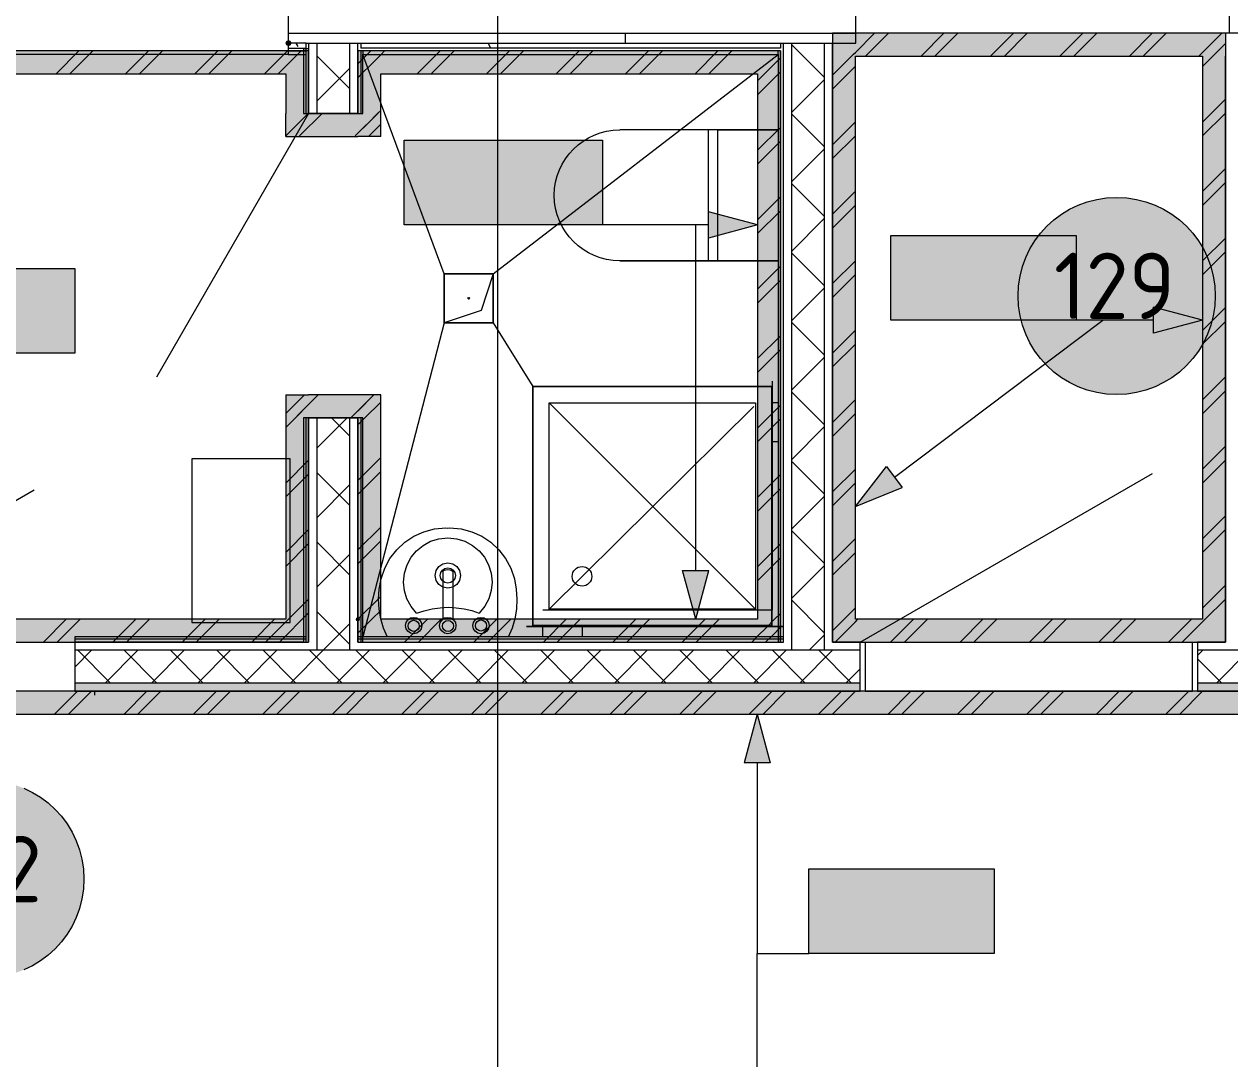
# Model space of a CAD drawing. Header units: millimetres. Extents: x -546 to 1681, y -650 to 1730.
# Drawn here: x 777.71 to 814.54, y 686.48 to 718.09 of the extents above; entities that cross this region are included whole.
import ezdxf

# ---------------------------------------------------------------- set-up
doc = ezdxf.new("R2010")
doc.units = ezdxf.units.MM

msp = doc.modelspace()

# ---------------------------------------------------------------- hatches: boundary and pattern name
at = {"true_color": 0xffffff}
h = msp.add_hatch(color=7, dxfattribs=at)
h.dxf.hatch_style = 2
h.paths.add_polyline_path([(803.099, 717.11), (802.399, 717.11), (802.399, 717.81)])
h = msp.add_hatch(color=7, dxfattribs=at)
h.dxf.hatch_style = 2
h.paths.add_polyline_path([(803.099, 717.81), (803.099, 717.11), (802.399, 717.81)])
h = msp.add_hatch(color=7, dxfattribs=at)
h.dxf.hatch_style = 2
h.paths.add_polyline_path([(803.099, 717.11), (803.099, 717.81), (813.699, 717.81), (813.699, 717.11)])
h = msp.add_hatch(color=7, dxfattribs=at)
h.dxf.hatch_style = 2
h.paths.add_polyline_path([(813.699, 717.11), (814.399, 717.81), (814.399, 717.11)])
h = msp.add_hatch(color=7, dxfattribs=at)
h.dxf.hatch_style = 2
h.paths.add_polyline_path([(813.699, 717.11), (813.699, 717.81), (814.399, 717.81)])
h = msp.add_hatch(color=7)
h.dxf.hatch_style = 2
h.paths.add_polyline_path([(785.787, 717.42), (785.851, 717.446), (785.877, 717.51), (785.851, 717.573), (785.787, 717.6), (785.777, 717.6), (785.714, 717.573), (785.687, 717.51), (785.714, 717.446), (785.777, 717.42)])
at = {"true_color": 0xc7c8ca}
h = msp.add_hatch(color=9, dxfattribs=at)
h.dxf.hatch_style = 2
h.paths.add_polyline_path([(764.442, 717.27), (785.699, 717.27), (785.699, 716.57), (764.442, 716.57)])
h = msp.add_hatch(color=9, dxfattribs=at)
h.dxf.hatch_style = 2
h.paths.add_polyline_path([(785.699, 717.27), (786.399, 717.27), (785.699, 716.57)])
h = msp.add_hatch(color=9, dxfattribs=at)
h.dxf.hatch_style = 2
h.paths.add_polyline_path([(785.699, 716.57), (786.399, 717.27), (786.399, 716.57)])
at = {"true_color": 0xcccccc}
h = msp.add_hatch(color=254, dxfattribs=at)
h.dxf.hatch_style = 2
h.paths.add_polyline_path([(788.599, 716.57), (787.899, 716.57), (787.899, 717.27)])
h = msp.add_hatch(color=254, dxfattribs=at)
h.dxf.hatch_style = 2
h.paths.add_polyline_path([(788.599, 717.27), (788.599, 716.57), (787.899, 717.27)])
h = msp.add_hatch(color=254, dxfattribs=at)
h.dxf.hatch_style = 2
h.paths.add_polyline_path([(788.599, 716.57), (788.599, 717.27), (800.109, 717.27), (800.109, 716.57)])
h = msp.add_hatch(color=254, dxfattribs=at)
h.dxf.hatch_style = 2
h.paths.add_polyline_path([(800.109, 716.57), (800.109, 717.27), (800.809, 717.27)])
h = msp.add_hatch(color=254, dxfattribs=at)
h.dxf.hatch_style = 2
h.paths.add_polyline_path([(800.109, 716.57), (800.809, 717.27), (800.809, 716.57)])
at = {"true_color": 0xffffff}
h = msp.add_hatch(color=7, dxfattribs=at)
h.dxf.hatch_style = 2
h.paths.add_polyline_path([(803.099, 699.91), (802.399, 699.91), (802.399, 717.11), (803.099, 717.11)])
h = msp.add_hatch(color=7, dxfattribs=at)
h.dxf.hatch_style = 2
h.paths.add_polyline_path([(813.699, 717.11), (814.399, 717.11), (814.399, 699.91), (813.699, 699.91)])
at = {"true_color": 0xc7c8ca}
h = msp.add_hatch(color=9, dxfattribs=at)
h.dxf.hatch_style = 2
h.paths.add_polyline_path([(785.699, 716.57), (786.399, 716.57), (786.399, 715.36), (785.699, 715.36)])
at = {"true_color": 0xcccccc}
h = msp.add_hatch(color=254, dxfattribs=at)
h.dxf.hatch_style = 2
h.paths.add_polyline_path([(788.599, 715.36), (787.899, 715.36), (787.899, 716.57), (788.599, 716.57)])
h = msp.add_hatch(color=254, dxfattribs=at)
h.dxf.hatch_style = 2
h.paths.add_polyline_path([(800.109, 716.57), (800.809, 716.57), (800.809, 699.91), (800.109, 699.91)])
at = {"true_color": 0xc7c8ca}
h = msp.add_hatch(color=9, dxfattribs=at)
h.dxf.hatch_style = 2
h.paths.add_polyline_path([(786.399, 715.36), (785.699, 714.66), (785.699, 715.36)])
h = msp.add_hatch(color=9, dxfattribs=at)
h.dxf.hatch_style = 2
h.paths.add_polyline_path([(786.399, 715.36), (786.399, 714.66), (785.699, 714.66)])
h = msp.add_hatch(color=9, dxfattribs=at)
h.dxf.hatch_style = 2
h.paths.add_polyline_path([(786.399, 714.66), (786.399, 715.36), (787.899, 715.36), (787.899, 714.66)])
at = {"true_color": 0xcccccc}
h = msp.add_hatch(color=254, dxfattribs=at)
h.dxf.hatch_style = 2
h.paths.add_polyline_path([(787.899, 715.36), (788.599, 714.66), (787.899, 714.66)])
h = msp.add_hatch(color=254, dxfattribs=at)
h.dxf.hatch_style = 2
h.paths.add_polyline_path([(788.599, 715.36), (788.599, 714.66), (787.899, 715.36)])
at = {"true_color": 0xffffff}
h = msp.add_hatch(color=7, dxfattribs=at)
h.dxf.hatch_style = 2
h.paths.add_polyline_path([(789.316, 714.542), (795.376, 714.542), (795.376, 711.954), (789.316, 711.954)])
h = msp.add_hatch(color=7, dxfattribs=at)
h.dxf.hatch_style = 2
h.paths.add_polyline_path([(789.316, 714.542), (795.376, 714.542), (795.376, 711.954), (789.316, 711.954)])
at = {"true_color": 0x0077b0}
h = msp.add_hatch(color=144, dxfattribs=at)
h.dxf.hatch_style = 2
h.paths.add_polyline_path([(789.619, 714.56), (790.63, 714.56), (790.703, 714.534), (790.728, 714.458), (790.728, 712.64), (790.703, 712.566), (790.63, 712.542), (790.553, 712.566), (790.528, 712.64), (790.528, 714.356), (789.721, 714.356), (789.721, 712.64), (789.695, 712.566), (789.619, 712.542), (789.543, 712.566), (789.518, 712.64), (789.518, 714.458), (789.543, 714.534)])
h = msp.add_hatch(color=144, dxfattribs=at)
h.dxf.hatch_style = 2
h.paths.add_polyline_path([(789.619, 714.56), (790.63, 714.56), (790.703, 714.534), (790.728, 714.458), (790.728, 712.64), (790.703, 712.566), (790.63, 712.542), (790.553, 712.566), (790.528, 712.64), (790.528, 714.356), (789.721, 714.356), (789.721, 712.64), (789.695, 712.566), (789.619, 712.542), (789.543, 712.566), (789.518, 712.64), (789.518, 714.458), (789.543, 714.534)])
h = msp.add_hatch(color=144, dxfattribs=at)
h.dxf.hatch_style = 2
h.paths.add_polyline_path([(791.133, 712.64), (791.133, 714.458), (791.159, 714.534), (791.235, 714.56), (791.311, 714.534), (791.336, 714.458), (791.336, 713.752), (792.143, 713.752), (792.143, 714.458), (792.169, 714.534), (792.245, 714.56), (792.319, 714.534), (792.344, 714.458), (792.344, 712.64), (792.319, 712.566), (792.245, 712.542), (792.169, 712.566), (792.143, 712.64), (792.143, 713.549), (791.336, 713.549), (791.336, 712.64), (791.311, 712.566), (791.235, 712.542), (791.159, 712.566)])
h = msp.add_hatch(color=144, dxfattribs=at)
h.dxf.hatch_style = 2
h.paths.add_polyline_path([(791.133, 712.64), (791.133, 714.458), (791.159, 714.534), (791.235, 714.56), (791.311, 714.534), (791.336, 714.458), (791.336, 713.752), (792.143, 713.752), (792.143, 714.458), (792.169, 714.534), (792.245, 714.56), (792.319, 714.534), (792.344, 714.458), (792.344, 712.64), (792.319, 712.566), (792.245, 712.542), (792.169, 712.566), (792.143, 712.64), (792.143, 713.549), (791.336, 713.549), (791.336, 712.64), (791.311, 712.566), (791.235, 712.542), (791.159, 712.566)])
h = msp.add_hatch(color=144, dxfattribs=at)
h.dxf.hatch_style = 2
h.paths.add_polyline_path([(794.668, 714.56), (794.769, 714.551), (794.862, 714.523), (794.947, 714.478), (795.024, 714.413), (795.089, 714.335), (795.136, 714.249), (795.164, 714.156), (795.173, 714.054), (795.15, 713.91), (795.081, 713.764), (794.446, 712.742), (795.072, 712.742), (795.148, 712.717), (795.173, 712.64), (795.148, 712.566), (795.072, 712.542), (794.265, 712.542), (794.189, 712.566), (794.163, 712.64), (794.18, 712.7), (794.92, 713.888), (794.958, 713.97), (794.97, 714.054), (794.949, 714.171), (794.883, 714.269), (794.785, 714.335), (794.668, 714.356), (794.584, 714.34), (794.503, 714.293), (794.426, 714.214), (794.352, 714.102), (794.316, 714.067), (794.265, 714.054), (794.189, 714.08), (794.163, 714.156), (794.172, 714.195), (794.274, 714.355), (794.39, 714.469), (794.522, 714.537)])
h = msp.add_hatch(color=144, dxfattribs=at)
h.dxf.hatch_style = 2
h.paths.add_polyline_path([(794.668, 714.56), (794.769, 714.551), (794.862, 714.523), (794.947, 714.478), (795.024, 714.413), (795.089, 714.335), (795.136, 714.249), (795.164, 714.156), (795.173, 714.054), (795.15, 713.91), (795.081, 713.764), (794.446, 712.742), (795.072, 712.742), (795.148, 712.717), (795.173, 712.64), (795.148, 712.566), (795.072, 712.542), (794.265, 712.542), (794.189, 712.566), (794.163, 712.64), (794.18, 712.7), (794.92, 713.888), (794.958, 713.97), (794.97, 714.054), (794.949, 714.171), (794.883, 714.269), (794.785, 714.335), (794.668, 714.356), (794.584, 714.34), (794.503, 714.293), (794.426, 714.214), (794.352, 714.102), (794.316, 714.067), (794.265, 714.054), (794.189, 714.08), (794.163, 714.156), (794.172, 714.195), (794.274, 714.355), (794.39, 714.469), (794.522, 714.537)])
h = msp.add_hatch(color=144, dxfattribs=at)
h.dxf.hatch_style = 2
h.paths.add_polyline_path([(793.657, 713.044), (792.85, 713.044), (792.774, 713.069), (792.749, 713.146), (792.774, 713.222), (792.85, 713.247), (793.657, 713.247), (793.733, 713.222), (793.758, 713.146), (793.733, 713.069)])
h = msp.add_hatch(color=144, dxfattribs=at)
h.dxf.hatch_style = 2
h.paths.add_polyline_path([(793.657, 713.044), (792.85, 713.044), (792.774, 713.069), (792.749, 713.146), (792.774, 713.222), (792.85, 713.247), (793.657, 713.247), (793.733, 713.222), (793.758, 713.146), (793.733, 713.069)])
at = {"true_color": 0xffffff}
h = msp.add_hatch(color=7, dxfattribs=at)
edge = h.paths.add_edge_path()
edge.add_arc((811.078, 709.786), 3.012, 0, 360)
at = {"true_color": 0x0077b0}
h = msp.add_hatch(color=144, dxfattribs=at)
h.dxf.hatch_style = 2
h.paths.add_polyline_path([(800.109, 711.954), (798.616, 711.554), (798.616, 712.354)])
at = {"true_color": 0xffffff}
h = msp.add_hatch(color=7, dxfattribs=at)
h.dxf.hatch_style = 2
h.paths.add_polyline_path([(804.185, 711.633), (809.841, 711.633), (809.841, 709.044), (804.185, 709.044)])
h = msp.add_hatch(color=7, dxfattribs=at)
h.dxf.hatch_style = 2
h.paths.add_polyline_path([(804.185, 711.633), (809.841, 711.633), (809.841, 709.044), (804.185, 709.044)])
at = {"true_color": 0x0077b0}
h = msp.add_hatch(color=144, dxfattribs=at)
h.dxf.hatch_style = 2
h.paths.add_polyline_path([(804.489, 711.65), (805.499, 711.65), (805.573, 711.625), (805.598, 711.548), (805.598, 709.731), (805.573, 709.656), (805.499, 709.632), (805.423, 709.656), (805.397, 709.731), (805.397, 711.447), (804.59, 711.447), (804.59, 709.731), (804.565, 709.656), (804.489, 709.632), (804.413, 709.656), (804.388, 709.731), (804.388, 711.548), (804.413, 711.625)])
h = msp.add_hatch(color=144, dxfattribs=at)
h.dxf.hatch_style = 2
h.paths.add_polyline_path([(804.489, 711.65), (805.499, 711.65), (805.573, 711.625), (805.598, 711.548), (805.598, 709.731), (805.573, 709.656), (805.499, 709.632), (805.423, 709.656), (805.397, 709.731), (805.397, 711.447), (804.59, 711.447), (804.59, 709.731), (804.565, 709.656), (804.489, 709.632), (804.413, 709.656), (804.388, 709.731), (804.388, 711.548), (804.413, 711.625)])
h = msp.add_hatch(color=144, dxfattribs=at)
h.dxf.hatch_style = 2
h.paths.add_polyline_path([(806.003, 709.731), (806.003, 711.548), (806.028, 711.625), (806.104, 711.65), (806.18, 711.625), (806.206, 711.548), (806.206, 710.843), (807.013, 710.843), (807.013, 711.548), (807.038, 711.625), (807.115, 711.65), (807.188, 711.625), (807.213, 711.548), (807.213, 709.731), (807.188, 709.656), (807.115, 709.632), (807.038, 709.656), (807.013, 709.731), (807.013, 710.64), (806.206, 710.64), (806.206, 709.731), (806.18, 709.656), (806.104, 709.632), (806.028, 709.656)])
h = msp.add_hatch(color=144, dxfattribs=at)
h.dxf.hatch_style = 2
h.paths.add_polyline_path([(806.003, 709.731), (806.003, 711.548), (806.028, 711.625), (806.104, 711.65), (806.18, 711.625), (806.206, 711.548), (806.206, 710.843), (807.013, 710.843), (807.013, 711.548), (807.038, 711.625), (807.115, 711.65), (807.188, 711.625), (807.213, 711.548), (807.213, 709.731), (807.188, 709.656), (807.115, 709.632), (807.038, 709.656), (807.013, 709.731), (807.013, 710.64), (806.206, 710.64), (806.206, 709.731), (806.18, 709.656), (806.104, 709.632), (806.028, 709.656)])
h = msp.add_hatch(color=144, dxfattribs=at)
h.dxf.hatch_style = 2
h.paths.add_polyline_path([(809.436, 711.306), (809.205, 711.074), (809.134, 711.043), (809.058, 711.069), (809.033, 711.145), (809.061, 711.215), (809.456, 711.611), (809.497, 711.64), (809.538, 711.65), (809.614, 711.625), (809.639, 711.548), (809.639, 709.731), (809.614, 709.656), (809.538, 709.632), (809.462, 709.656), (809.436, 709.731)])
h = msp.add_hatch(color=144, dxfattribs=at)
h.dxf.hatch_style = 2
h.paths.add_polyline_path([(809.436, 711.306), (809.205, 711.074), (809.134, 711.043), (809.058, 711.069), (809.033, 711.145), (809.061, 711.215), (809.456, 711.611), (809.497, 711.64), (809.538, 711.65), (809.614, 711.625), (809.639, 711.548), (809.639, 709.731), (809.614, 709.656), (809.538, 709.632), (809.462, 709.656), (809.436, 709.731)])
at = {"true_color": 0xffffff}
h = msp.add_hatch(color=7, dxfattribs=at)
h.dxf.hatch_style = 2
h.paths.add_polyline_path([(773.604, 710.622), (779.26, 710.622), (779.26, 708.033), (773.604, 708.033)])
h = msp.add_hatch(color=7, dxfattribs=at)
h.dxf.hatch_style = 2
h.paths.add_polyline_path([(773.604, 710.622), (779.26, 710.622), (779.26, 708.033), (773.604, 708.033)])
at = {"true_color": 0x0077b0}
h = msp.add_hatch(color=144, dxfattribs=at)
h.dxf.hatch_style = 2
h.paths.add_polyline_path([(778.855, 710.295), (778.624, 710.063), (778.553, 710.032), (778.477, 710.058), (778.452, 710.134), (778.48, 710.204), (778.875, 710.6), (778.916, 710.629), (778.957, 710.639), (779.033, 710.614), (779.058, 710.537), (779.058, 708.72), (779.033, 708.645), (778.957, 708.621), (778.881, 708.645), (778.855, 708.72)])
h = msp.add_hatch(color=144, dxfattribs=at)
h.dxf.hatch_style = 2
h.paths.add_polyline_path([(778.855, 710.295), (778.624, 710.063), (778.553, 710.032), (778.477, 710.058), (778.452, 710.134), (778.48, 710.204), (778.875, 710.6), (778.916, 710.629), (778.957, 710.639), (779.033, 710.614), (779.058, 710.537), (779.058, 708.72), (779.033, 708.645), (778.957, 708.621), (778.881, 708.645), (778.855, 708.72)])
h = msp.add_hatch(color=144, dxfattribs=at)
h.dxf.hatch_style = 2
h.paths.add_polyline_path([(808.526, 710.134), (807.719, 710.134), (807.643, 710.16), (807.618, 710.236), (807.643, 710.313), (807.719, 710.338), (808.526, 710.338), (808.603, 710.313), (808.628, 710.236), (808.603, 710.16)])
h = msp.add_hatch(color=144, dxfattribs=at)
h.dxf.hatch_style = 2
h.paths.add_polyline_path([(808.526, 710.134), (807.719, 710.134), (807.643, 710.16), (807.618, 710.236), (807.643, 710.313), (807.719, 710.338), (808.526, 710.338), (808.603, 710.313), (808.628, 710.236), (808.603, 710.16)])
h = msp.add_hatch(color=144, dxfattribs=at)
h.dxf.hatch_style = 2
h.paths.add_polyline_path([(813.699, 709.044), (812.206, 708.644), (812.206, 709.444)])
h = msp.add_hatch(color=144, dxfattribs=at)
h.dxf.hatch_style = 2
h.paths.add_polyline_path([(777.945, 709.123), (777.138, 709.123), (777.062, 709.149), (777.037, 709.225), (777.062, 709.302), (777.138, 709.327), (777.945, 709.327), (778.022, 709.302), (778.047, 709.225), (778.022, 709.149)])
h = msp.add_hatch(color=144, dxfattribs=at)
h.dxf.hatch_style = 2
h.paths.add_polyline_path([(777.945, 709.123), (777.138, 709.123), (777.062, 709.149), (777.037, 709.225), (777.062, 709.302), (777.138, 709.327), (777.945, 709.327), (778.022, 709.302), (778.047, 709.225), (778.022, 709.149)])
at = {"true_color": 0xc7c8ca}
h = msp.add_hatch(color=9, dxfattribs=at)
h.dxf.hatch_style = 2
h.paths.add_polyline_path([(785.699, 706.76), (786.399, 706.76), (786.399, 706.06)])
h = msp.add_hatch(color=9, dxfattribs=at)
h.dxf.hatch_style = 2
h.paths.add_polyline_path([(785.699, 706.06), (785.699, 706.76), (786.399, 706.06)])
h = msp.add_hatch(color=9, dxfattribs=at)
h.dxf.hatch_style = 2
h.paths.add_polyline_path([(787.899, 706.76), (787.899, 706.06), (786.399, 706.06), (786.399, 706.76)])
at = {"true_color": 0xcccccc}
h = msp.add_hatch(color=254, dxfattribs=at)
h.dxf.hatch_style = 2
h.paths.add_polyline_path([(787.899, 706.76), (788.599, 706.76), (787.899, 706.06)])
h = msp.add_hatch(color=254, dxfattribs=at)
h.dxf.hatch_style = 2
h.paths.add_polyline_path([(787.899, 706.06), (788.599, 706.76), (788.599, 706.06)])
at = {"true_color": 0xc7c8ca}
h = msp.add_hatch(color=9, dxfattribs=at)
h.dxf.hatch_style = 2
h.paths.add_polyline_path([(785.699, 706.06), (786.399, 706.06), (786.399, 699.91), (785.699, 699.91)])
at = {"true_color": 0xcccccc}
h = msp.add_hatch(color=254, dxfattribs=at)
h.dxf.hatch_style = 2
h.paths.add_polyline_path([(788.599, 699.91), (787.899, 699.91), (787.899, 706.06), (788.599, 706.06)])
at = {"true_color": 0x0077b0}
h = msp.add_hatch(color=144, dxfattribs=at)
h.dxf.hatch_style = 2
h.paths.add_polyline_path([(803.099, 703.354), (804.051, 704.571), (804.532, 703.932)])
h = msp.add_hatch(color=144, dxfattribs=at)
h.dxf.hatch_style = 2
h.paths.add_polyline_path([(798.221, 699.91), (797.821, 701.403), (798.621, 701.403)])
at = {"true_color": 0xc7c8ca}
h = msp.add_hatch(color=9, dxfattribs=at)
h.dxf.hatch_style = 2
h.paths.add_polyline_path([(785.699, 699.91), (785.699, 699.21), (764.442, 699.21), (764.442, 699.91)])
h = msp.add_hatch(color=9, dxfattribs=at)
h.dxf.hatch_style = 2
h.paths.add_polyline_path([(785.699, 699.91), (786.399, 699.91), (786.399, 699.21)])
h = msp.add_hatch(color=9, dxfattribs=at)
h.dxf.hatch_style = 2
h.paths.add_polyline_path([(785.699, 699.21), (785.699, 699.91), (786.399, 699.21)])
h = msp.add_hatch(color=7)
h.dxf.hatch_style = 2
h.paths.add_polyline_path([(787.853, 699.951), (787.834, 699.905), (787.853, 699.859), (787.899, 699.84), (787.945, 699.859), (787.969, 699.91), (787.95, 699.956), (787.904, 699.975)])
at = {"true_color": 0xcccccc}
h = msp.add_hatch(color=254, dxfattribs=at)
h.dxf.hatch_style = 2
h.paths.add_polyline_path([(788.599, 699.91), (788.599, 699.21), (787.899, 699.21)])
h = msp.add_hatch(color=254, dxfattribs=at)
h.dxf.hatch_style = 2
h.paths.add_polyline_path([(787.899, 699.91), (788.599, 699.91), (787.899, 699.21)])
h = msp.add_hatch(color=254, dxfattribs=at)
h.dxf.hatch_style = 2
h.paths.add_polyline_path([(800.109, 699.91), (800.109, 699.21), (788.599, 699.21), (788.599, 699.91)])
h = msp.add_hatch(color=254, dxfattribs=at)
h.dxf.hatch_style = 2
h.paths.add_polyline_path([(800.109, 699.91), (800.809, 699.91), (800.809, 699.21)])
h = msp.add_hatch(color=254, dxfattribs=at)
h.dxf.hatch_style = 2
h.paths.add_polyline_path([(800.109, 699.21), (800.109, 699.91), (800.809, 699.21)])
at = {"true_color": 0xffffff}
h = msp.add_hatch(color=7, dxfattribs=at)
h.dxf.hatch_style = 2
h.paths.add_polyline_path([(803.099, 699.91), (803.099, 699.21), (802.399, 699.21)])
h = msp.add_hatch(color=7, dxfattribs=at)
h.dxf.hatch_style = 2
h.paths.add_polyline_path([(802.399, 699.91), (803.099, 699.91), (802.399, 699.21)])
h = msp.add_hatch(color=7, dxfattribs=at)
h.dxf.hatch_style = 2
h.paths.add_polyline_path([(813.699, 699.91), (813.699, 699.21), (803.099, 699.21), (803.099, 699.91)])
h = msp.add_hatch(color=7, dxfattribs=at)
h.dxf.hatch_style = 2
h.paths.add_polyline_path([(813.699, 699.91), (814.399, 699.91), (814.399, 699.21)])
h = msp.add_hatch(color=7, dxfattribs=at)
h.dxf.hatch_style = 2
h.paths.add_polyline_path([(813.699, 699.21), (813.699, 699.91), (814.399, 699.21)])
h = msp.add_hatch(color=7)
h.dxf.hatch_style = 2
h.paths.add_polyline_path([(779.257, 697.96), (803.249, 697.96), (803.249, 697.71), (779.257, 697.71)])
h = msp.add_hatch(color=7)
h.dxf.hatch_style = 2
h.paths.add_polyline_path([(813.549, 697.96), (818.799, 697.96), (818.799, 697.71), (813.549, 697.71)])
h = msp.add_hatch(color=7, dxfattribs=at)
h.dxf.hatch_style = 2
h.paths.add_polyline_path([(764.596, 697.01), (764.596, 697.71), (830.807, 697.71), (830.807, 697.01)])
at = {"true_color": 0x0077b0}
h = msp.add_hatch(color=144, dxfattribs=at)
h.dxf.hatch_style = 2
h.paths.add_polyline_path([(800.097, 697.01), (800.497, 695.518), (799.697, 695.518)])
at = {"true_color": 0xffffff}
h = msp.add_hatch(color=7, dxfattribs=at)
edge = h.paths.add_edge_path()
edge.add_arc((776.524, 691.972), 3.012, 0, 360)
h = msp.add_hatch(color=7, dxfattribs=at)
h.dxf.hatch_style = 2
h.paths.add_polyline_path([(801.677, 692.286), (807.334, 692.286), (807.334, 689.697), (801.677, 689.697)])
h = msp.add_hatch(color=7, dxfattribs=at)
h.dxf.hatch_style = 2
h.paths.add_polyline_path([(801.677, 692.286), (807.334, 692.286), (807.334, 689.697), (801.677, 689.697)])
at = {"true_color": 0x0077b0}
h = msp.add_hatch(color=144, dxfattribs=at)
h.dxf.hatch_style = 2
h.paths.add_polyline_path([(801.981, 692.303), (802.991, 692.303), (803.065, 692.278), (803.09, 692.201), (803.09, 690.384), (803.065, 690.309), (802.991, 690.285), (802.915, 690.309), (802.889, 690.384), (802.889, 692.1), (802.082, 692.1), (802.082, 690.384), (802.057, 690.309), (801.981, 690.285), (801.905, 690.309), (801.879, 690.384), (801.879, 692.201), (801.905, 692.278)])
h = msp.add_hatch(color=144, dxfattribs=at)
h.dxf.hatch_style = 2
h.paths.add_polyline_path([(801.981, 692.303), (802.991, 692.303), (803.065, 692.278), (803.09, 692.201), (803.09, 690.384), (803.065, 690.309), (802.991, 690.285), (802.915, 690.309), (802.889, 690.384), (802.889, 692.1), (802.082, 692.1), (802.082, 690.384), (802.057, 690.309), (801.981, 690.285), (801.905, 690.309), (801.879, 690.384), (801.879, 692.201), (801.905, 692.278)])
h = msp.add_hatch(color=144, dxfattribs=at)
h.dxf.hatch_style = 2
h.paths.add_polyline_path([(803.495, 690.384), (803.495, 692.201), (803.52, 692.278), (803.596, 692.303), (803.672, 692.278), (803.697, 692.201), (803.697, 691.496), (804.504, 691.496), (804.504, 692.201), (804.53, 692.278), (804.606, 692.303), (804.68, 692.278), (804.705, 692.201), (804.705, 690.384), (804.68, 690.309), (804.606, 690.285), (804.53, 690.309), (804.504, 690.384), (804.504, 691.293), (803.697, 691.293), (803.697, 690.384), (803.672, 690.309), (803.596, 690.285), (803.52, 690.309)])
h = msp.add_hatch(color=144, dxfattribs=at)
h.dxf.hatch_style = 2
h.paths.add_polyline_path([(803.495, 690.384), (803.495, 692.201), (803.52, 692.278), (803.596, 692.303), (803.672, 692.278), (803.697, 692.201), (803.697, 691.496), (804.504, 691.496), (804.504, 692.201), (804.53, 692.278), (804.606, 692.303), (804.68, 692.278), (804.705, 692.201), (804.705, 690.384), (804.68, 690.309), (804.606, 690.285), (804.53, 690.309), (804.504, 690.384), (804.504, 691.293), (803.697, 691.293), (803.697, 690.384), (803.672, 690.309), (803.596, 690.285), (803.52, 690.309)])
h = msp.add_hatch(color=144, dxfattribs=at)
h.dxf.hatch_style = 2
h.paths.add_polyline_path([(806.928, 691.959), (806.697, 691.727), (806.626, 691.696), (806.55, 691.722), (806.525, 691.798), (806.553, 691.868), (806.948, 692.264), (806.989, 692.293), (807.029, 692.303), (807.106, 692.278), (807.131, 692.201), (807.131, 690.384), (807.106, 690.309), (807.029, 690.285), (806.953, 690.309), (806.928, 690.384)])
h = msp.add_hatch(color=144, dxfattribs=at)
h.dxf.hatch_style = 2
h.paths.add_polyline_path([(806.928, 691.959), (806.697, 691.727), (806.626, 691.696), (806.55, 691.722), (806.525, 691.798), (806.553, 691.868), (806.948, 692.264), (806.989, 692.293), (807.029, 692.303), (807.106, 692.278), (807.131, 692.201), (807.131, 690.384), (807.106, 690.309), (807.029, 690.285), (806.953, 690.309), (806.928, 690.384)])
h = msp.add_hatch(color=144, dxfattribs=at)
h.dxf.hatch_style = 2
h.paths.add_polyline_path([(806.018, 690.787), (805.211, 690.787), (805.135, 690.813), (805.11, 690.889), (805.135, 690.966), (805.211, 690.991), (806.018, 690.991), (806.094, 690.966), (806.12, 690.889), (806.094, 690.813)])
h = msp.add_hatch(color=144, dxfattribs=at)
h.dxf.hatch_style = 2
h.paths.add_polyline_path([(806.018, 690.787), (805.211, 690.787), (805.135, 690.813), (805.11, 690.889), (805.135, 690.966), (805.211, 690.991), (806.018, 690.991), (806.094, 690.966), (806.12, 690.889), (806.094, 690.813)])

# ---------------------------------------------------------------- linework, layer by layer
at = {"color": 7, "lineweight": 0}
for points in [[(792.173, 197.821), (792.173, 730.152)], [(803.117, 717.81), (803.117, 722.91)], [(814.517, 722.91), (814.517, 717.81)], [(785.777, 721.11), (785.777, 717.81)], [(785.777, 717.81), (803.117, 717.81)], [(785.777, 717.81), (785.777, 717.16)], [(796.069, 717.81), (796.069, 717.51)], [(802.399, 717.81), (802.399, 717.11)], [(814.399, 717.81), (802.399, 717.81)], [(803.099, 717.226), (803.683, 717.81)], [(803.117, 717.51), (803.117, 717.81)], [(803.407, 717.11), (804.107, 717.81)], [(805.104, 717.11), (805.804, 717.81)], [(805.528, 717.11), (806.228, 717.81)], [(807.225, 717.11), (807.925, 717.81)], [(807.65, 717.11), (808.35, 717.81)], [(809.347, 717.11), (810.047, 717.81)], [(809.771, 717.11), (810.471, 717.81)], [(811.468, 717.11), (812.168, 717.81)], [(811.892, 717.11), (812.592, 717.81)], [(813.699, 717.22), (814.289, 717.81)], [(814.517, 717.81), (814.399, 717.81)], [(814.399, 717.81), (814.399, 699.21)], [(814.399, 717.81), (814.399, 717.11)], [(831.797, 717.81), (814.517, 717.81)], [(786.319, 717.51), (785.787, 717.51)], [(786.076, 717.403), (786.014, 717.51)], [(786.319, 717.51), (803.117, 717.51)], [(786.319, 717.16), (786.319, 717.51)], [(786.399, 717.51), (786.399, 717.335)], [(786.649, 717.51), (786.649, 715.36)], [(787.649, 717.51), (787.649, 715.36)], [(787.899, 715.36), (787.899, 717.51)], [(787.989, 717.51), (787.989, 717.36)], [(791.966, 717.36), (791.88, 717.51)], [(800.809, 717.51), (800.809, 717.36)], [(800.899, 699.369), (800.899, 717.51)], [(801.149, 717.51), (801.149, 698.96)], [(802.149, 716.468), (801.149, 717.468)], [(802.149, 717.51), (802.149, 698.96)], [(802.399, 699.21), (802.399, 717.51)], [(814.014, 717.11), (814.399, 717.495)], [(785.699, 717.27), (763.742, 717.27)], [(785.777, 717.16), (770.877, 717.16)], [(778.684, 716.57), (779.384, 717.27)], [(778.684, 716.57), (779.384, 717.27)], [(779.108, 716.57), (779.808, 717.27)], [(779.109, 716.57), (779.809, 717.27)], [(780.806, 716.57), (781.506, 717.27)], [(781.23, 716.57), (781.93, 717.27)], [(782.927, 716.57), (783.627, 717.27)], [(783.351, 716.57), (784.051, 717.27)], [(785.048, 716.57), (785.748, 717.27)], [(785.472, 716.57), (786.172, 717.27)], [(786.399, 717.27), (785.699, 717.27)], [(785.777, 717.36), (786.319, 717.36)], [(785.777, 717.27), (786.319, 717.27)], [(785.777, 717.16), (786.319, 717.16)], [(786.399, 717.335), (786.24, 717.335)], [(786.24, 717.335), (786.24, 715.36)], [(786.309, 717.335), (786.309, 715.36)], [(786.399, 717.335), (786.399, 715.36)], [(786.399, 715.36), (786.399, 717.27)], [(787.649, 716.119), (786.649, 717.119)], [(787.899, 717.27), (787.899, 716.57)], [(800.109, 717.27), (787.899, 717.27)], [(787.899, 716.876), (788.096, 717.073)], [(800.809, 717.36), (787.989, 717.36)], [(787.989, 717.27), (787.989, 715.36)], [(800.809, 717.27), (787.989, 717.27)], [(788.058, 717.27), (788.058, 717.16)], [(788.058, 715.36), (788.058, 717.16)], [(788.058, 717.16), (800.74, 717.16)], [(790.539, 710.463), (788.058, 717.16)], [(788.096, 717.073), (788.293, 717.27)], [(788.308, 716.861), (788.599, 717.151)], [(788.599, 717.151), (788.718, 717.27)], [(789.715, 716.57), (790.415, 717.27)], [(790.139, 716.57), (790.839, 717.27)], [(791.836, 716.57), (792.536, 717.27)], [(792.039, 710.463), (800.74, 717.16)], [(792.26, 716.57), (792.96, 717.27)], [(793.957, 716.57), (794.657, 717.27)], [(794.382, 716.57), (795.082, 717.27)], [(796.079, 716.57), (796.779, 717.27)], [(796.503, 716.57), (797.203, 717.27)], [(798.2, 716.57), (798.9, 717.27)], [(798.624, 716.57), (799.324, 717.27)], [(800.809, 717.27), (800.109, 717.27)], [(800.74, 717.16), (800.74, 717.27)], [(800.74, 717.16), (800.74, 699.21)], [(800.809, 717.27), (800.809, 699.21)], [(800.809, 699.91), (800.809, 717.27)], [(802.399, 716.526), (802.983, 717.11)], [(802.399, 717.11), (802.399, 699.21)], [(802.983, 717.11), (803.041, 717.168)], [(803.041, 717.168), (803.099, 717.226)], [(803.099, 717.11), (813.699, 717.11)], [(803.099, 699.91), (803.099, 717.11)], [(813.589, 717.11), (813.699, 717.22)], [(813.699, 716.795), (814.014, 717.11)], [(813.699, 717.11), (813.699, 699.91)], [(814.399, 699.91), (814.399, 717.11)], [(786.649, 715.739), (787.649, 716.739)], [(788.018, 716.57), (788.308, 716.861)], [(800.321, 716.57), (800.809, 717.058)], [(802.399, 716.102), (803.099, 716.802)], [(764.442, 716.57), (785.699, 716.57)], [(785.699, 716.57), (785.699, 715.36)], [(787.899, 716.451), (788.018, 716.57)], [(787.899, 716.57), (787.899, 715.36)], [(788.599, 716.57), (800.109, 716.57)], [(788.599, 714.66), (788.599, 716.57)], [(800.109, 715.933), (800.746, 716.57)], [(800.109, 716.358), (800.321, 716.57)], [(800.109, 716.57), (800.109, 699.91)], [(800.746, 716.57), (800.809, 716.633)], [(801.149, 715.39), (802.149, 716.39)], [(813.699, 715.098), (814.399, 715.798)], [(786.399, 715.36), (781.749, 707.306)], [(785.697, 714.673), (786.397, 715.373)], [(785.699, 714.66), (785.699, 715.36)], [(786.121, 714.673), (786.821, 715.373)], [(786.24, 715.36), (788.058, 715.36)], [(787.899, 715.36), (786.399, 715.36)], [(787.818, 714.673), (788.518, 715.373)], [(788.202, 715.057), (788.505, 715.36)], [(788.505, 715.36), (788.599, 715.454)], [(802.149, 714.347), (801.149, 715.347)], [(813.699, 714.674), (814.399, 715.374)], [(787.899, 714.754), (788.202, 715.057)], [(788.414, 714.845), (788.599, 715.03)], [(800.109, 714.236), (800.809, 714.936)], [(802.399, 714.405), (803.099, 715.105)], [(785.699, 714.66), (787.899, 714.66)], [(788.599, 714.66), (787.899, 714.66)], [(788.229, 714.66), (788.414, 714.845)], [(795.899, 710.86), (795.695, 710.87), (795.496, 710.901), (795.304, 710.95), (795.121, 711.017), (794.946, 711.101), (794.781, 711.202), (794.627, 711.317), (794.485, 711.446), (794.356, 711.588), (794.241, 711.742), (794.141, 711.907), (794.056, 712.082), (793.989, 712.265), (793.94, 712.457), (793.91, 712.655), (793.899, 712.86), (793.91, 713.064), (793.94, 713.263), (793.989, 713.455), (794.056, 713.639), (794.141, 713.813), (794.241, 713.978), (794.356, 714.132), (794.485, 714.274), (794.627, 714.403), (794.781, 714.518), (794.946, 714.619), (795.121, 714.703), (795.304, 714.77), (795.496, 714.819), (795.695, 714.85), (795.899, 714.86)], [(795.899, 710.86), (795.695, 710.87), (795.496, 710.901), (795.304, 710.95), (795.121, 711.017), (794.946, 711.101), (794.781, 711.202), (794.627, 711.317), (794.485, 711.446), (794.356, 711.588), (794.241, 711.742), (794.141, 711.907), (794.056, 712.082), (793.989, 712.265), (793.94, 712.457), (793.91, 712.655), (793.899, 712.86), (793.91, 713.064), (793.94, 713.263), (793.989, 713.455), (794.056, 713.639), (794.141, 713.813), (794.241, 713.978), (794.356, 714.132), (794.485, 714.274), (794.627, 714.403), (794.781, 714.518), (794.946, 714.619), (795.121, 714.703), (795.304, 714.77), (795.496, 714.819), (795.695, 714.85), (795.899, 714.86)], [(800.74, 714.86), (795.899, 714.86)], [(798.899, 714.86), (795.899, 714.86)], [(798.599, 714.86), (798.599, 710.86)], [(798.899, 710.86), (798.899, 714.86)], [(798.899, 714.86), (800.74, 714.86)], [(800.109, 713.812), (800.809, 714.512)], [(802.399, 713.981), (803.099, 714.681)], [(801.149, 713.269), (802.149, 714.269)], [(813.699, 712.977), (814.399, 713.677)], [(802.149, 712.225), (801.149, 713.225)], [(813.699, 712.553), (814.399, 713.253)], [(800.109, 712.115), (800.809, 712.815)], [(802.399, 712.284), (803.099, 712.984)], [(808.066, 709.787), (808.082, 710.095), (808.127, 710.394), (808.202, 710.682), (808.303, 710.959), (808.43, 711.222), (808.581, 711.47), (808.754, 711.702), (808.948, 711.916), (809.162, 712.11), (809.394, 712.284), (809.642, 712.434), (809.906, 712.561), (810.182, 712.662), (810.471, 712.737), (810.77, 712.782), (811.078, 712.798), (811.386, 712.782), (811.685, 712.737), (811.974, 712.662), (812.25, 712.561), (812.514, 712.434), (812.762, 712.284), (812.994, 712.11), (813.208, 711.916), (813.402, 711.702), (813.576, 711.47), (813.727, 711.222), (813.853, 710.959), (813.955, 710.682), (814.029, 710.394), (814.075, 710.095), (814.09, 709.787)], [(800.109, 711.691), (800.809, 712.391)], [(802.399, 711.859), (803.099, 712.559)], [(801.149, 711.147), (802.149, 712.147)], [(813.699, 710.856), (814.399, 711.556)], [(795.899, 710.86), (800.74, 710.86)], [(798.899, 710.86), (795.899, 710.86)], [(800.74, 710.86), (798.899, 710.86)], [(802.149, 710.104), (801.149, 711.104)], [(802.399, 710.162), (803.099, 710.862)], [(813.699, 710.431), (814.399, 711.131)], [(790.539, 708.963), (790.539, 710.463)], [(790.539, 710.463), (792.039, 710.463)], [(792.039, 710.463), (790.539, 710.463)], [(790.539, 710.463), (790.539, 708.963)], [(792.039, 710.463), (791.664, 709.338)], [(792.039, 710.463), (792.039, 708.963)], [(792.039, 708.963), (792.039, 710.463)], [(800.109, 709.994), (800.809, 710.694)], [(800.109, 709.569), (800.809, 710.269)], [(802.399, 709.738), (803.099, 710.438)], [(791.264, 709.713), (791.289, 709.738), (791.314, 709.713)], [(791.264, 709.713), (791.277, 709.735)], [(791.314, 709.713), (791.289, 709.688), (791.264, 709.713)], [(791.314, 709.707), (791.289, 709.688), (791.277, 709.692)], [(791.289, 709.738), (791.314, 709.72)], [(801.149, 709.026), (802.149, 710.026)], [(814.09, 709.787), (814.075, 709.479), (814.029, 709.18), (813.955, 708.891), (813.853, 708.614), (813.727, 708.351), (813.576, 708.103), (813.402, 707.871), (813.208, 707.657), (812.994, 707.462), (812.762, 707.289), (812.514, 707.138), (812.25, 707.011), (811.974, 706.91), (811.685, 706.836), (811.386, 706.79), (811.078, 706.775), (810.77, 706.79), (810.471, 706.836), (810.182, 706.91), (809.906, 707.011), (809.642, 707.138), (809.394, 707.289), (809.162, 707.462), (808.948, 707.657), (808.754, 707.871), (808.581, 708.103), (808.43, 708.351), (808.303, 708.614), (808.202, 708.891), (808.127, 709.18), (808.082, 709.479), (808.066, 709.787)], [(791.664, 709.338), (790.539, 708.963)], [(813.699, 708.734), (814.399, 709.434)], [(802.149, 707.983), (801.149, 708.983)], [(813.699, 708.31), (814.399, 709.01)], [(790.539, 708.963), (788.058, 699.369)], [(792.039, 708.963), (790.539, 708.963)], [(790.539, 708.963), (792.039, 708.963)], [(792.039, 708.963), (793.249, 707.019)], [(802.399, 708.041), (803.099, 708.741)], [(800.109, 707.872), (800.809, 708.572)], [(802.399, 707.617), (803.099, 708.317)], [(800.109, 707.448), (800.809, 708.148)], [(801.149, 706.905), (802.149, 707.905)], [(813.699, 706.613), (814.399, 707.313)], [(785.699, 706.76), (786.399, 706.76)], [(785.699, 706.76), (785.699, 699.91)], [(785.699, 706.19), (786.269, 706.76)], [(785.699, 705.766), (786.693, 706.76)], [(786.123, 706.614), (786.269, 706.76)], [(787.899, 706.76), (786.399, 706.76)], [(787.69, 706.06), (788.39, 706.76)], [(787.69, 706.06), (788.39, 706.76)], [(787.899, 706.269), (788.39, 706.76)], [(788.599, 706.76), (787.899, 706.76)], [(788.599, 699.91), (788.599, 706.76)], [(800.549, 707.019), (793.249, 707.019)], [(793.249, 707.019), (793.249, 699.719)], [(793.249, 707.019), (800.549, 707.019)], [(793.249, 699.719), (793.249, 707.019)], [(800.549, 699.719), (800.549, 707.019)], [(800.549, 707.019), (800.549, 699.719)], [(802.149, 705.861), (801.149, 706.861)], [(813.699, 706.189), (814.399, 706.889)], [(785.699, 705.766), (786.399, 706.466)], [(788.114, 706.06), (788.599, 706.545)], [(793.749, 706.519), (800.049, 706.519)], [(793.749, 700.219), (793.749, 706.519)], [(800.049, 706.519), (800.049, 700.219)], [(800.109, 705.751), (800.809, 706.451)], [(800.549, 706.528), (800.74, 706.528)], [(802.399, 705.92), (803.099, 706.62)], [(788.058, 706.06), (786.24, 706.06)], [(786.24, 706.06), (786.24, 699.21)], [(786.309, 706.06), (786.309, 699.21)], [(786.399, 706.06), (786.399, 699.21)], [(786.399, 699.91), (786.399, 706.06)], [(786.399, 706.06), (787.899, 706.06)], [(786.649, 705.133), (787.576, 706.06)], [(786.649, 706.06), (786.649, 698.96)], [(787.649, 705.512), (787.1, 706.06)], [(787.649, 706.06), (787.649, 698.96)], [(787.899, 699.21), (787.899, 706.06)], [(787.899, 705.845), (788.114, 706.06)], [(787.899, 706.06), (787.899, 699.21)], [(787.989, 706.06), (787.989, 699.21)], [(788.058, 699.21), (788.058, 706.06)], [(800.109, 705.327), (800.809, 706.027)], [(802.399, 705.495), (803.099, 706.195)], [(801.149, 704.783), (802.149, 705.783)], [(800.74, 705.328), (800.549, 705.328)], [(813.699, 704.492), (814.399, 705.192)], [(785.699, 704.069), (786.399, 704.769)], [(787.899, 704.148), (788.599, 704.848)], [(802.149, 703.74), (801.149, 704.74)], [(813.699, 704.067), (814.399, 704.767)], [(785.699, 703.645), (786.399, 704.345)], [(787.649, 703.391), (786.649, 704.391)], [(787.899, 703.723), (788.599, 704.423)], [(800.109, 703.63), (800.809, 704.33)], [(802.399, 703.798), (803.099, 704.498)], [(803.249, 699.21), (812.169, 704.36)], [(769.957, 699.21), (778.011, 703.86)], [(786.649, 703.011), (787.649, 704.011)], [(800.109, 703.205), (800.809, 703.905)], [(802.399, 703.374), (803.099, 704.074)], [(801.149, 702.662), (802.149, 703.662)], [(787.899, 702.026), (788.599, 702.726)], [(813.699, 702.37), (814.399, 703.07)], [(785.699, 701.948), (786.399, 702.648)], [(788.612, 701.141), (788.722, 701.47), (788.882, 701.769), (789.088, 702.034), (789.332, 702.261), (789.61, 702.445), (789.916, 702.582), (790.245, 702.667), (790.59, 702.697), (790.649, 702.696)], [(788.612, 701.141), (788.722, 701.47), (788.882, 701.769), (789.088, 702.034), (789.332, 702.261), (789.61, 702.445), (789.916, 702.582), (790.245, 702.667), (790.59, 702.697), (790.649, 702.696)], [(789.695, 700.091), (789.526, 700.296), (789.402, 700.529), (789.325, 700.781), (789.299, 701.046), (789.327, 701.318), (789.405, 701.571), (789.53, 701.801), (789.694, 702.001), (789.894, 702.165), (790.124, 702.29), (790.377, 702.368), (790.649, 702.396), (790.921, 702.368), (791.174, 702.29), (791.404, 702.165), (791.604, 702.001), (791.768, 701.801), (791.893, 701.571), (791.972, 701.318), (791.999, 701.046), (791.973, 700.784), (791.898, 700.534), (791.776, 700.304), (791.611, 700.099)], [(790.649, 702.696), (790.707, 702.697), (791.053, 702.667), (791.382, 702.582), (791.688, 702.445), (791.966, 702.261), (792.21, 702.034), (792.415, 701.769), (792.575, 701.47), (792.685, 701.141)], [(790.649, 702.696), (790.707, 702.697), (791.053, 702.667), (791.382, 702.582), (791.688, 702.445), (791.966, 702.261), (792.21, 702.034), (792.415, 701.769), (792.575, 701.47), (792.685, 701.141)], [(802.149, 701.619), (801.149, 702.619)], [(802.399, 701.677), (803.099, 702.377)], [(813.699, 701.946), (814.399, 702.646)], [(785.699, 701.523), (786.399, 702.223)], [(787.649, 701.269), (786.649, 702.269)], [(787.899, 701.602), (788.599, 702.302)], [(800.109, 701.508), (800.809, 702.208)], [(786.649, 700.89), (787.649, 701.89)], [(790.263, 701.246), (790.294, 701.396), (790.376, 701.519), (790.499, 701.601), (790.649, 701.632), (790.799, 701.601), (790.922, 701.519), (791.004, 701.396), (791.034, 701.246)], [(800.109, 701.084), (800.809, 701.784)], [(802.399, 701.253), (803.099, 701.953)], [(791.034, 701.246), (791.004, 701.096), (790.922, 700.973), (790.799, 700.89), (790.649, 700.86), (790.499, 700.89), (790.376, 700.973), (790.294, 701.096), (790.263, 701.246)], [(790.414, 701.246), (790.433, 701.337), (790.483, 701.412), (790.558, 701.462), (790.649, 701.481), (790.74, 701.462), (790.815, 701.412), (790.865, 701.337), (790.883, 701.246)], [(790.883, 701.246), (790.865, 701.154), (790.815, 701.08), (790.74, 701.029), (790.649, 701.011), (790.558, 701.029), (790.483, 701.08), (790.433, 701.154), (790.414, 701.246)], [(790.499, 701.359), (790.511, 701.384), (790.543, 701.405), (790.591, 701.419), (790.649, 701.424), (790.707, 701.419), (790.755, 701.405), (790.787, 701.384), (790.799, 701.359)], [(790.499, 701.359), (790.499, 699.917)], [(790.799, 701.359), (790.799, 699.917)], [(801.149, 700.541), (802.149, 701.541)], [(788.802, 699.365), (788.687, 699.64), (788.604, 699.926), (788.554, 700.22), (788.537, 700.518), (788.556, 700.832), (788.612, 701.141)], [(788.803, 699.363), (788.688, 699.639), (788.605, 699.925), (788.554, 700.219), (788.537, 700.518), (788.556, 700.832), (788.612, 701.141)], [(792.685, 701.141), (792.741, 700.832), (792.76, 700.518), (792.743, 700.219), (792.693, 699.925), (792.61, 699.639), (792.494, 699.363)], [(792.685, 701.141), (792.741, 700.832), (792.76, 700.518), (792.743, 700.22), (792.693, 699.926), (792.61, 699.64), (792.495, 699.365)], [(813.699, 700.249), (814.399, 700.949)], [(785.083, 699.21), (786.399, 700.526)], [(787.904, 699.91), (788.599, 700.605)], [(813.784, 699.91), (814.399, 700.525)], [(787.649, 699.148), (786.649, 700.148)], [(788.328, 699.91), (788.599, 700.181)], [(789.695, 700.091), (789.93, 700.17), (790.171, 700.227), (790.417, 700.261), (790.664, 700.273), (790.906, 700.262), (791.146, 700.229), (791.381, 700.175), (791.611, 700.099)], [(800.049, 700.219), (793.749, 700.219)], [(802.149, 699.497), (801.149, 700.497)], [(802.753, 699.91), (803.099, 700.256)], [(785.699, 699.91), (764.442, 699.91)], [(778.295, 699.21), (778.995, 699.91)], [(778.719, 699.21), (779.419, 699.91)], [(780.416, 699.21), (781.116, 699.91)], [(780.84, 699.21), (781.54, 699.91)], [(782.537, 699.21), (783.237, 699.91)], [(782.962, 699.21), (783.662, 699.91)], [(784.659, 699.21), (785.359, 699.91)], [(785.083, 699.21), (785.783, 699.91)], [(785.507, 699.21), (786.399, 700.102)], [(786.399, 699.21), (786.399, 699.91)], [(786.84, 698.96), (787.649, 699.769)], [(787.899, 699.481), (788.328, 699.91)], [(800.109, 699.91), (788.599, 699.91)], [(789.325, 699.21), (790.025, 699.91)], [(789.355, 699.717), (789.375, 699.814), (789.428, 699.894), (789.508, 699.947), (789.605, 699.967), (789.703, 699.947), (789.782, 699.894), (789.836, 699.814), (789.855, 699.717)], [(789.435, 699.707), (789.449, 699.773), (789.485, 699.827), (789.539, 699.863), (789.605, 699.877), (789.671, 699.863), (789.725, 699.827), (789.762, 699.773), (789.775, 699.707)], [(789.75, 699.21), (790.45, 699.91)], [(790.399, 699.717), (790.419, 699.814), (790.472, 699.894), (790.552, 699.947), (790.649, 699.967), (790.746, 699.947), (790.826, 699.894), (790.88, 699.814), (790.899, 699.717)], [(790.656, 699.535), (790.591, 699.548), (790.537, 699.584), (790.501, 699.637), (790.488, 699.703), (790.501, 699.768), (790.537, 699.822), (790.591, 699.858), (790.656, 699.871)], [(790.656, 699.871), (790.722, 699.858), (790.775, 699.822), (790.811, 699.768), (790.824, 699.703), (790.811, 699.637), (790.775, 699.584), (790.722, 699.548), (790.656, 699.535)], [(791.411, 699.717), (791.431, 699.814), (791.484, 699.894), (791.564, 699.947), (791.661, 699.967), (791.758, 699.947), (791.838, 699.894), (791.892, 699.814), (791.911, 699.717)], [(791.447, 699.21), (792.147, 699.91)], [(791.491, 699.717), (791.505, 699.783), (791.541, 699.837), (791.595, 699.873), (791.661, 699.887), (791.727, 699.873), (791.781, 699.837), (791.818, 699.783), (791.831, 699.717)], [(791.871, 699.21), (792.571, 699.91)], [(793.568, 699.21), (794.268, 699.91)], [(793.992, 699.21), (794.692, 699.91)], [(795.689, 699.21), (796.389, 699.91)], [(796.114, 699.21), (796.814, 699.91)], [(797.811, 699.21), (798.511, 699.91)], [(798.235, 699.21), (798.935, 699.91)], [(800.37, 699.649), (800.632, 699.91)], [(800.632, 699.91), (800.809, 700.087)], [(800.809, 699.21), (800.809, 699.91)], [(802.399, 699.556), (802.753, 699.91)], [(802.477, 699.21), (803.099, 699.831)], [(803.099, 699.831), (803.177, 699.91)], [(813.699, 699.91), (803.099, 699.91)], [(804.175, 699.21), (804.875, 699.91)], [(804.599, 699.21), (805.299, 699.91)], [(806.296, 699.21), (806.996, 699.91)], [(806.72, 699.21), (807.42, 699.91)], [(808.417, 699.21), (809.117, 699.91)], [(808.841, 699.21), (809.541, 699.91)], [(810.539, 699.21), (811.239, 699.91)], [(810.963, 699.21), (811.663, 699.91)], [(812.66, 699.21), (813.36, 699.91)], [(813.084, 699.21), (813.699, 699.825)], [(813.699, 699.825), (813.741, 699.868)], [(813.741, 699.868), (813.784, 699.91)], [(814.399, 699.21), (814.399, 699.91)], [(789.855, 699.717), (789.836, 699.62), (789.782, 699.54), (789.703, 699.486), (789.605, 699.467), (789.508, 699.486), (789.428, 699.54), (789.375, 699.62), (789.355, 699.717)], [(789.775, 699.707), (789.762, 699.641), (789.725, 699.587), (789.671, 699.55), (789.605, 699.537), (789.539, 699.55), (789.485, 699.587), (789.449, 699.641), (789.435, 699.707)], [(790.899, 699.717), (790.88, 699.62), (790.826, 699.54), (790.746, 699.486), (790.649, 699.467), (790.552, 699.486), (790.472, 699.54), (790.419, 699.62), (790.399, 699.717)], [(791.911, 699.717), (791.892, 699.62), (791.838, 699.54), (791.758, 699.486), (791.661, 699.467), (791.564, 699.486), (791.484, 699.54), (791.431, 699.62), (791.411, 699.717)], [(791.831, 699.717), (791.818, 699.651), (791.781, 699.597), (791.727, 699.56), (791.661, 699.547), (791.595, 699.56), (791.541, 699.597), (791.505, 699.651), (791.491, 699.717)], [(793.249, 699.719), (800.549, 699.719)], [(800.549, 699.719), (793.249, 699.719)], [(793.549, 699.369), (793.549, 699.719)], [(794.749, 699.719), (794.749, 699.369)], [(800.109, 699.387), (800.37, 699.649)], [(800.356, 699.21), (800.582, 699.437)], [(800.582, 699.437), (800.809, 699.663)], [(801.689, 698.96), (802.149, 699.42)], [(764.442, 699.21), (786.399, 699.21)], [(779.257, 699.369), (779.257, 697.71)], [(786.319, 699.369), (779.257, 699.369)], [(786.319, 699.3), (779.257, 699.3)], [(786.24, 699.21), (779.257, 699.21)], [(786.24, 699.21), (786.399, 699.21)], [(786.319, 699.21), (786.319, 699.369)], [(800.899, 699.369), (787.899, 699.369)], [(800.899, 699.3), (787.899, 699.3)], [(787.899, 699.21), (800.74, 699.21)], [(787.899, 699.21), (788.599, 699.21)], [(788.599, 699.21), (800.809, 699.21)], [(799.932, 699.21), (800.109, 699.387)], [(800.74, 699.21), (800.899, 699.21)], [(800.899, 699.21), (800.899, 699.369)], [(803.249, 699.21), (802.399, 699.21)], [(802.399, 699.21), (803.099, 699.21)], [(803.099, 699.21), (814.399, 699.21)], [(803.249, 697.71), (803.249, 699.21)], [(803.249, 699.21), (803.399, 699.21)], [(803.399, 699.21), (803.399, 697.71)], [(813.399, 697.71), (813.399, 699.21)], [(813.399, 699.21), (813.549, 699.21)], [(814.399, 699.21), (813.549, 699.21)], [(813.549, 699.21), (813.549, 697.71)], [(803.249, 698.96), (779.257, 698.96)], [(818.799, 698.96), (813.549, 698.96)], [(803.249, 697.96), (779.257, 697.96)], [(818.799, 697.96), (813.549, 697.96)], [(831.507, 697.71), (763.896, 697.71)], [(778.64, 697.01), (779.34, 697.71)], [(779.064, 697.01), (779.764, 697.71)], [(779.257, 697.71), (803.249, 697.71)], [(779.857, 697.71), (779.857, 697.59)], [(780.761, 697.01), (781.461, 697.71)], [(781.186, 697.01), (781.886, 697.71)], [(782.883, 697.01), (783.583, 697.71)], [(783.307, 697.01), (784.007, 697.71)], [(785.004, 697.01), (785.704, 697.71)], [(785.428, 697.01), (786.128, 697.71)], [(787.125, 697.01), (787.825, 697.71)], [(787.55, 697.01), (788.25, 697.71)], [(789.247, 697.01), (789.947, 697.71)], [(789.671, 697.01), (790.371, 697.71)], [(791.368, 697.01), (792.068, 697.71)], [(791.792, 697.01), (792.492, 697.71)], [(793.489, 697.01), (794.189, 697.71)], [(793.914, 697.01), (794.614, 697.71)], [(795.611, 697.01), (796.311, 697.71)], [(796.035, 697.01), (796.735, 697.71)], [(797.732, 697.01), (798.432, 697.71)], [(798.156, 697.01), (798.856, 697.71)], [(799.853, 697.01), (800.553, 697.71)], [(800.277, 697.01), (800.977, 697.71)], [(801.975, 697.01), (802.675, 697.71)], [(802.399, 697.01), (803.099, 697.71)], [(803.399, 697.71), (813.399, 697.71)], [(804.096, 697.01), (804.796, 697.71)], [(804.52, 697.01), (805.22, 697.71)], [(806.217, 697.01), (806.917, 697.71)], [(806.641, 697.01), (807.341, 697.71)], [(808.339, 697.01), (809.039, 697.71)], [(808.763, 697.01), (809.463, 697.71)], [(810.46, 697.01), (811.16, 697.71)], [(810.884, 697.01), (811.584, 697.71)], [(812.581, 697.01), (813.281, 697.71)], [(813.005, 697.01), (813.705, 697.71)], [(813.549, 697.71), (818.799, 697.71)], [(764.596, 697.01), (830.807, 697.01)], [(777.696, 694.747), (777.959, 694.62), (778.208, 694.469), (778.439, 694.296), (778.653, 694.101), (778.848, 693.888), (779.021, 693.656), (779.172, 693.407), (779.299, 693.144), (779.4, 692.867), (779.474, 692.579), (779.52, 692.28), (779.535, 691.972)], [(779.535, 691.972), (779.52, 691.664), (779.474, 691.365), (779.4, 691.076), (779.299, 690.8), (779.172, 690.536), (779.021, 690.288), (778.848, 690.056), (778.653, 689.842), (778.439, 689.648), (778.208, 689.474), (777.959, 689.323), (777.696, 689.197)]]:
    msp.add_lwpolyline(points, dxfattribs=at)
at = {"color": 144, "lineweight": 0, "true_color": 0x0077b0}
for points in [[(789.315, 714.542), (795.376, 714.542)], [(789.315, 711.954), (789.315, 714.542)], [(789.315, 714.542), (795.376, 714.542)], [(789.315, 711.954), (789.315, 714.542)], [(795.376, 714.542), (795.376, 711.954)], [(795.376, 714.542), (795.376, 711.954)], [(798.616, 711.554), (798.616, 712.354)], [(800.109, 711.954), (798.616, 712.354)], [(795.376, 711.954), (789.315, 711.954)], [(795.376, 711.954), (789.315, 711.954)], [(798.221, 711.954), (795.376, 711.954)], [(798.221, 711.954), (795.376, 711.954)], [(798.616, 711.954), (798.221, 711.954)], [(798.221, 701.403), (798.221, 711.954)], [(800.109, 711.954), (798.616, 711.554)], [(804.185, 711.633), (809.841, 711.633)], [(804.185, 709.044), (804.185, 711.633)], [(804.185, 711.633), (809.841, 711.633)], [(804.185, 709.044), (804.185, 711.633)], [(809.841, 711.633), (809.841, 709.044)], [(809.841, 711.633), (809.841, 709.044)], [(773.604, 710.622), (779.26, 710.622)], [(773.604, 710.622), (779.26, 710.622)], [(779.26, 710.622), (779.26, 708.033)], [(779.26, 710.622), (779.26, 708.033)], [(812.206, 708.644), (812.206, 709.444)], [(813.699, 709.044), (812.206, 709.444)], [(809.841, 709.044), (804.185, 709.044)], [(809.841, 709.044), (804.185, 709.044)], [(804.291, 704.252), (810.658, 709.044)], [(810.658, 709.044), (809.841, 709.044)], [(810.658, 709.044), (809.841, 709.044)], [(812.206, 709.044), (810.658, 709.044)], [(813.699, 709.044), (812.206, 708.644)], [(779.26, 708.033), (773.604, 708.033)], [(779.26, 708.033), (773.604, 708.033)], [(803.099, 703.354), (804.051, 704.571)], [(804.051, 704.571), (804.532, 703.932)], [(803.099, 703.354), (804.532, 703.932)], [(797.821, 701.403), (798.621, 701.403)], [(798.221, 699.91), (797.821, 701.403)], [(798.221, 699.91), (798.621, 701.403)], [(800.097, 697.01), (799.697, 695.518)], [(800.097, 697.01), (800.497, 695.518)], [(800.497, 695.518), (799.697, 695.518)], [(800.097, 695.518), (800.097, 689.697)], [(801.677, 692.286), (807.334, 692.286)], [(801.677, 689.697), (801.677, 692.286)], [(801.677, 692.286), (807.334, 692.286)], [(801.677, 689.697), (801.677, 692.286)], [(807.334, 692.286), (807.334, 689.697)], [(807.334, 692.286), (807.334, 689.697)], [(800.097, 685.232), (800.097, 689.697)], [(800.097, 689.697), (801.677, 689.697)], [(800.097, 689.697), (801.677, 689.697)], [(807.334, 689.697), (801.677, 689.697)], [(807.334, 689.697), (801.677, 689.697)]]:
    msp.add_lwpolyline(points, dxfattribs=at)
at = {"color": 8, "lineweight": 0, "true_color": 0x7f7f7f}
for points in [[(800.554, 707.187), (800.554, 700.187)], [(785.834, 704.808), (782.834, 704.808)], [(782.834, 704.808), (782.834, 699.808)], [(785.834, 699.808), (785.834, 704.808)], [(800.554, 700.187), (793.554, 700.187)], [(782.834, 699.808), (785.834, 699.808)], [(793.054, 699.687), (800.904, 699.687)], [(800.904, 699.687), (793.054, 699.687)]]:
    msp.add_lwpolyline(points, dxfattribs=at)
at = {"color": 8, "lineweight": 0, "true_color": 0x808080}
for points in [[(800.049, 700.219), (793.749, 706.519)], [(793.749, 700.219), (799.995, 706.412)]]:
    msp.add_lwpolyline(points, dxfattribs=at)
at = {"color": 250, "lineweight": 0, "true_color": 0x1d1d1d}
for points in [[(779.257, 698.448), (779.769, 698.96)], [(780.351, 697.96), (779.351, 698.96)], [(780.183, 697.96), (781.183, 698.96)], [(781.765, 697.96), (780.765, 698.96)], [(781.598, 697.96), (782.598, 698.96)], [(783.18, 697.96), (782.18, 698.96)], [(783.012, 697.96), (784.012, 698.96)], [(784.594, 697.96), (783.594, 698.96)], [(784.426, 697.96), (785.426, 698.96)], [(786.008, 697.96), (785.008, 698.96)], [(785.84, 697.96), (786.84, 698.96)], [(787.422, 697.96), (786.422, 698.96)], [(787.254, 697.96), (788.254, 698.96)], [(788.836, 697.96), (787.836, 698.96)], [(788.669, 697.96), (789.669, 698.96)], [(790.251, 697.96), (789.251, 698.96)], [(790.083, 697.96), (791.083, 698.96)], [(791.665, 697.96), (790.665, 698.96)], [(791.497, 697.96), (792.497, 698.96)], [(793.079, 697.96), (792.079, 698.96)], [(792.911, 697.96), (793.911, 698.96)], [(794.493, 697.96), (793.493, 698.96)], [(794.325, 697.96), (795.325, 698.96)], [(795.907, 697.96), (794.907, 698.96)], [(795.74, 697.96), (796.74, 698.96)], [(797.322, 697.96), (796.322, 698.96)], [(797.154, 697.96), (798.154, 698.96)], [(798.736, 697.96), (797.736, 698.96)], [(798.568, 697.96), (799.568, 698.96)], [(800.15, 697.96), (799.15, 698.96)], [(799.982, 697.96), (800.982, 698.96)], [(801.564, 697.96), (800.564, 698.96)], [(801.397, 697.96), (802.397, 698.96)], [(802.978, 697.96), (801.978, 698.96)], [(813.549, 698.799), (813.71, 698.96)], [(814.292, 697.96), (813.549, 698.704)], [(814.124, 697.96), (815.124, 698.96)], [(802.811, 697.96), (803.249, 698.398)]]:
    msp.add_lwpolyline(points, dxfattribs=at)
at = {"color": 7, "lineweight": 0}
msp.add_circle((794.749, 701.219), 0.3, dxfattribs=at)

# ---------------------------------------------------------------- texts
at = {"color": 7, "char_height": 2.02685, "attachment_point": 1}
for s, insert in [('{\\fGOSTCommon|b0|i0|c0;129}', (809.161, 711.107)), ('{\\fGOSTCommon|b0|i0|c0;132}', (774.606, 693.292))]:
    msp.add_mtext(s, dxfattribs=dict(at, insert=insert))

doc.saveas('drawing.dxf')
